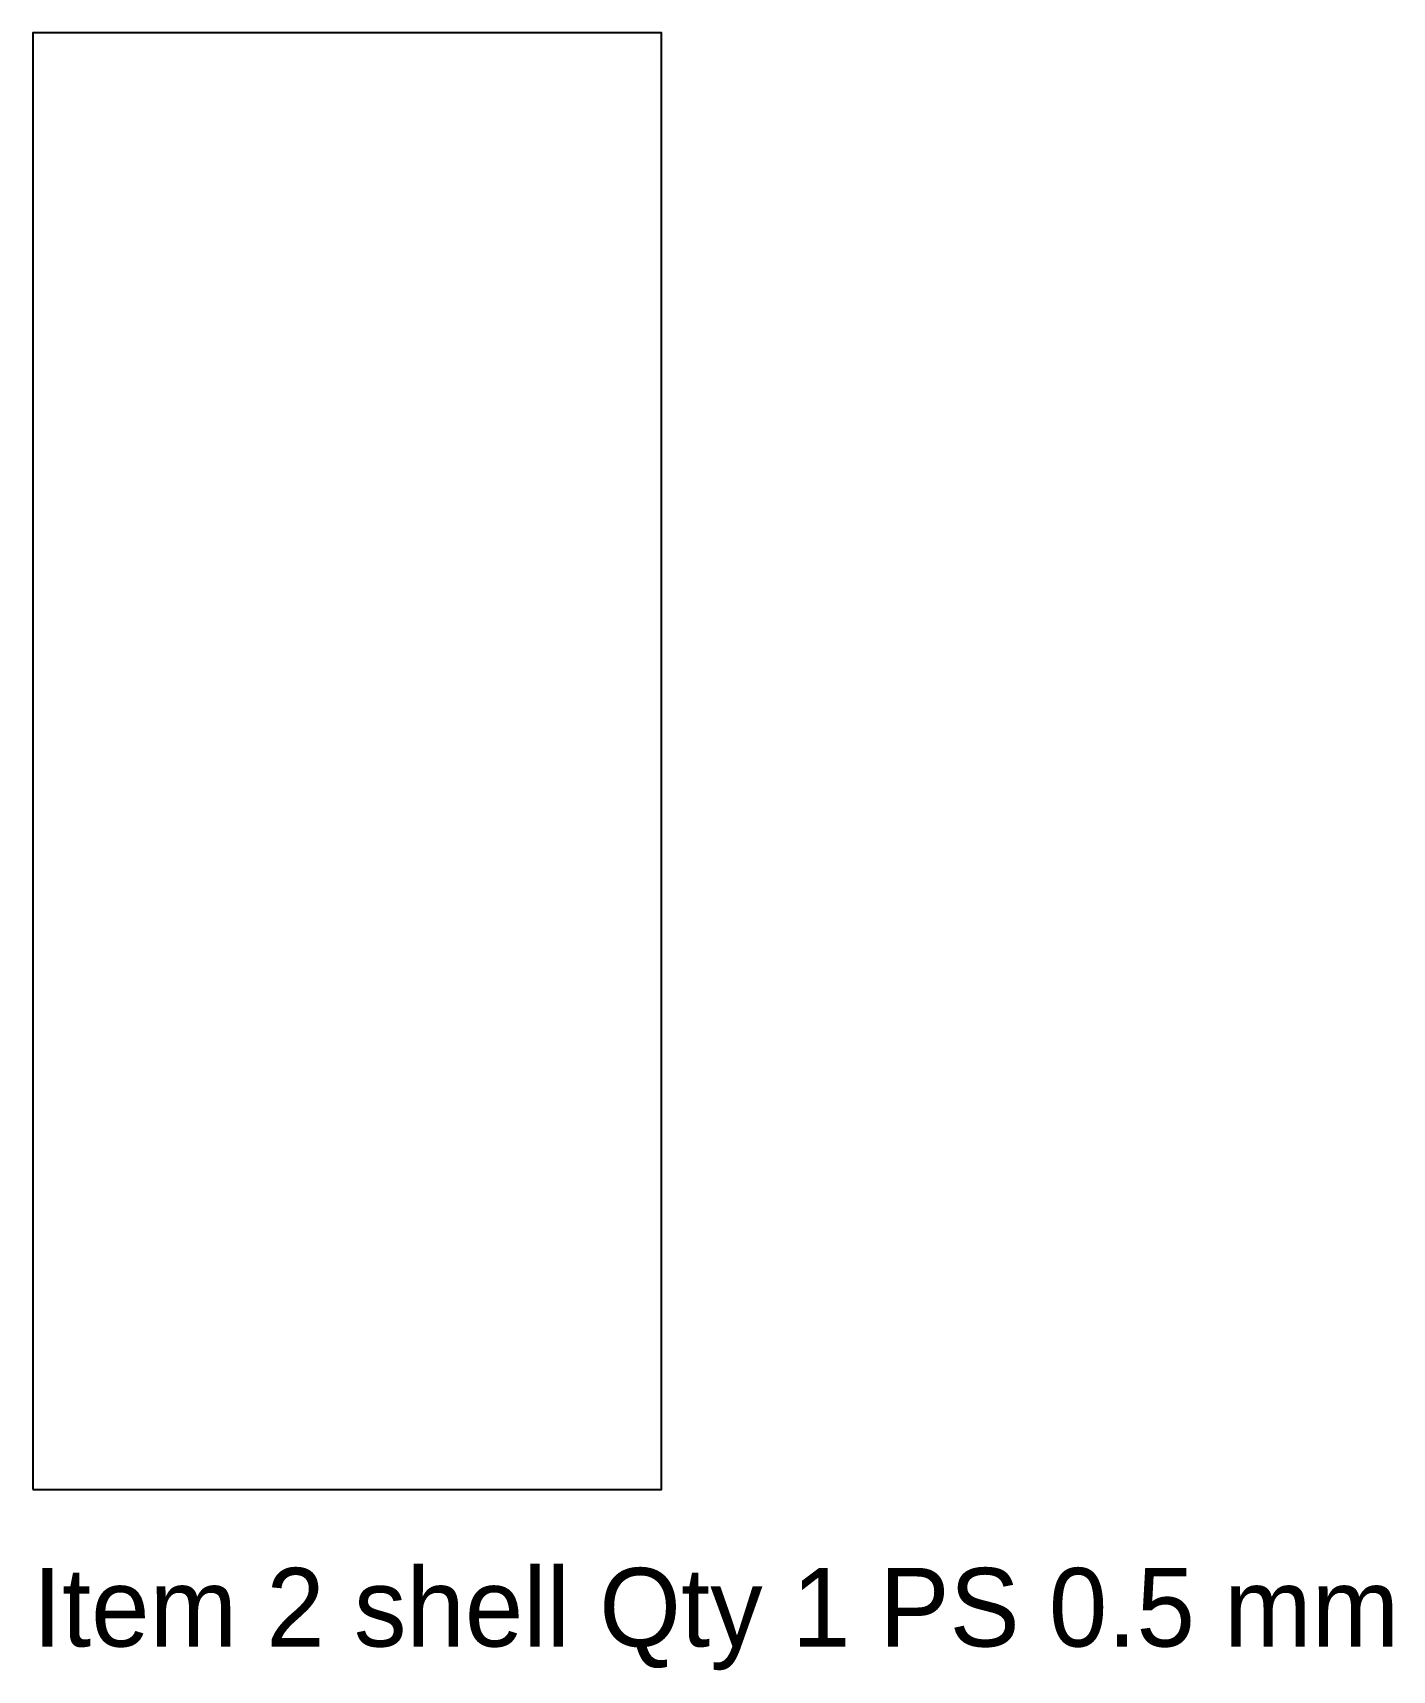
# Model space of a CAD drawing. Header units: millimetres. Extents: x 0 to 43.3, y -5.8 to 46.3.
import ezdxf

# ---------------------------------------------------------------- set-up
doc = ezdxf.new("R2010")
doc.units = ezdxf.units.MM
doc.layers.add('ANNOTATION', color=7, linetype='Continuous')
doc.layers.add('CUT', color=1, linetype='Continuous')

msp = doc.modelspace()

# ---------------------------------------------------------------- linework, layer by layer
at = {"layer": 'CUT'}
msp.add_lwpolyline([(0, 0), (20, 0), (20, 46.338492), (0, 46.338492)], close=True, dxfattribs=at)

# ---------------------------------------------------------------- texts
at = {"layer": 'ANNOTATION'}
msp.add_text('Item 2 shell Qty 1 PS 0.5 mm', height=2.5, dxfattribs=at).set_placement((0, -5))

doc.saveas('drawing.dxf')
